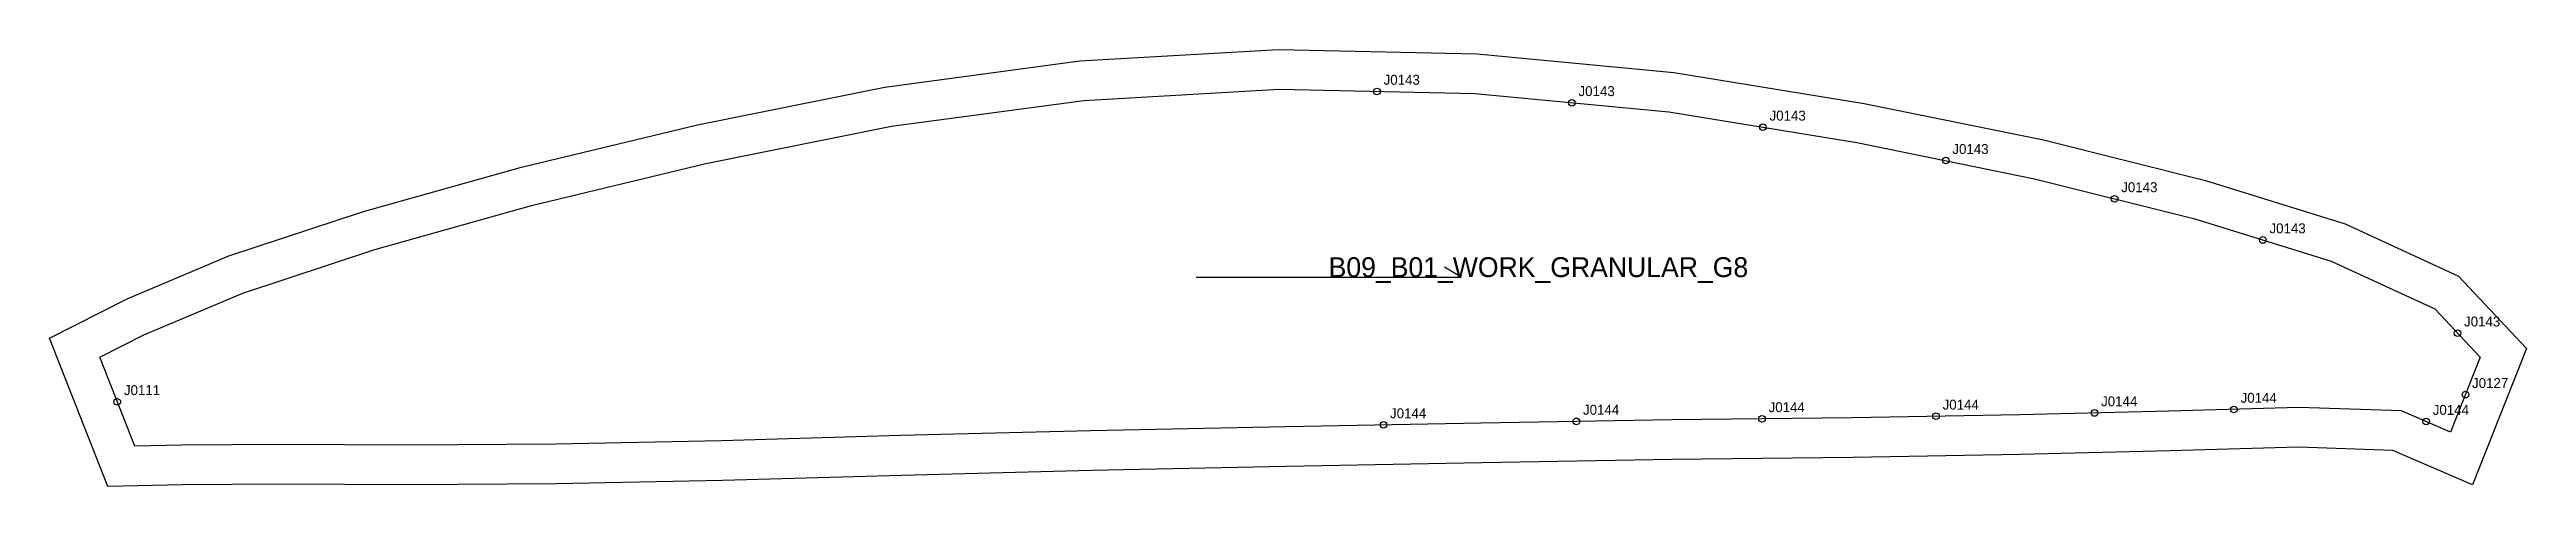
# Model space of a CAD drawing. Header units: millimetres. Extents: x -15 to 732, y -39 to 93.
import ezdxf

# ---------------------------------------------------------------- set-up
doc = ezdxf.new("R2010")
doc.units = ezdxf.units.MM
for name, color, linetype in [('CUT', 1, 'Continuous'), ('GRAIN', 3, 'Continuous'), ('LABEL', 7, 'Continuous'), ('NOTCH', 2, 'Continuous'), ('SEW', 5, 'Continuous')]:
    doc.layers.add(name, color=color, linetype=linetype)

msp = doc.modelspace()

# ---------------------------------------------------------------- linework, layer by layer
at = {"layer": 'CUT'}
msp.add_lwpolyline([(-15.16, 5.75), (8.29, 17.68), (38.95, 30.61), (79.57, 44), (127.31, 57.4), (180.38, 70.23), (236.98, 81.57), (295.87, 89.53), (355.76, 92.92), (415.78, 91.63), (475.15, 85.99), (532.58, 76.65), (586.68, 65.62), (635.59, 53.34), (677.81, 40.28), (711.93, 24.52), (732.49, 2.67), (716.21, -38.48), (692.16, -28.12), (663.71, -27.19), (624.98, -28.29), (579.78, -29.33), (529.18, -30.29), (474.64, -30.85), (417.17, -31.84), (358.24, -32.99), (299.36, -34.21), (242.05, -35.65), (187.96, -37.17), (137.87, -38.19), (93.07, -38.56), (54.77, -38.35), (25.01, -38.52), (2.47, -39.01), (-15.16, 5.75)], close=True, dxfattribs=at)
at = {"layer": 'GRAIN'}
for p, q in [((330.93, 24.21), (410.93, 24.21)), ((410.93, 24.21), (405.93, 27.21))]:
    msp.add_line(p, q, dxfattribs=at)
at = {"layer": 'NOTCH'}
for centre in [(385.53, 80.28), (444.35, 76.86), (502.02, 69.46), (557.21, 59.38), (608.18, 47.85), (652.93, 35.42), (711.66, 7.3), (5.29, -13.42), (644.21, -15.74), (714.07, -11.28), (387.47, -20.42), (445.71, -19.35), (501.74, -18.57), (554.26, -17.81), (602.1, -16.81), (702.21, -19.38)]:
    msp.add_circle(centre, 1, dxfattribs=at)
at = {"layer": 'SEW'}
msp.add_lwpolyline([(0, 0), (13.35, 6.79), (43.17, 19.36), (83.07, 32.52), (130.34, 45.78), (182.97, 58.51), (238.96, 69.73), (297.02, 77.57), (355.97, 80.91), (415.08, 79.65), (473.62, 74.08), (530.41, 64.84), (584.02, 53.91), (632.35, 41.78), (673.5, 29.06), (704.79, 14.6), (718.53, 0), (709.6, -22.57), (694.82, -16.2), (663.74, -15.18), (624.68, -16.29), (579.52, -17.33), (529, -18.3), (474.48, -18.85), (416.95, -19.85), (358, -20.99), (299.08, -22.22), (241.73, -23.65), (187.67, -25.18), (137.7, -26.19), (93.05, -26.56), (54.77, -26.35), (24.84, -26.52), (10.57, -26.83)], close=True, dxfattribs=at)

# ---------------------------------------------------------------- texts
at = {"layer": 'LABEL'}
for s, height, p in [('J0143', 3, (387.53, 82.28)), ('J0143', 3, (446.35, 78.86)), ('J0143', 3, (504.02, 71.46)), ('J0143', 3, (559.21, 61.38)), ('J0143', 3, (610.18, 49.85)), ('J0143', 3, (654.93, 37.42)), ('B09_B01_WORK_GRANULAR_G8', 6, (370.93, 24.21)), ('J0143', 3, (713.66, 9.3)), ('J0127', 3, (716.07, -9.28)), ('J0111', 3, (7.29, -11.42)), ('J0144', 3, (447.71, -17.35)), ('J0144', 3, (503.74, -16.57)), ('J0144', 3, (556.26, -15.81)), ('J0144', 3, (604.1, -14.81)), ('J0144', 3, (646.21, -13.74)), ('J0144', 3, (704.21, -17.38)), ('J0144', 3, (389.47, -18.42))]:
    msp.add_text(s, height=height, dxfattribs=at).set_placement(p)

doc.saveas('drawing.dxf')
